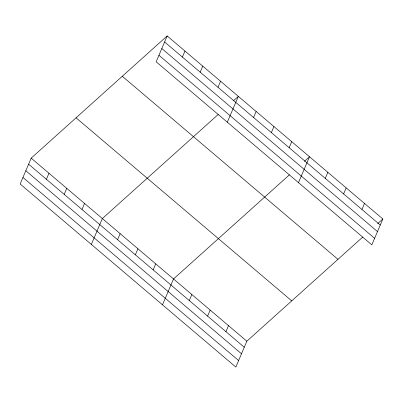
<?xml version="1.0" encoding="UTF-8"?>
<svg xmlns="http://www.w3.org/2000/svg" width="403" height="403" viewBox="0 0 403 403"><rect width="100%" height="100%" fill="white"/><g stroke="black" fill="none" stroke-linecap="round" stroke-linejoin="round"><path stroke-width="0.6" d="M167.174 35.943L156.152 61.795L371.823 244.858L382.85 219.005L167.174 35.943L31.177 158.142L20.15 183.995L235.826 367.057L246.848 341.205L362.745 237.07M46.395 179.285L48.97 173.245M64.188 194.387L66.762 188.347M81.98 209.489L84.554 203.45M91.325 244.404L102.347 218.557L218.245 114.417M182.393 57.085L184.967 51.045M117.565 239.694L120.139 233.659M200.185 72.187L202.764 66.147M135.358 254.797L137.937 248.762M217.983 87.29L220.557 81.25M153.15 269.899L155.729 263.864M227.322 122.205L238.349 96.352L233.675 100.554M162.495 304.814L173.522 278.967L289.419 174.826M253.568 117.495L256.142 111.455M189.279 300.562L191.853 294.528M271.36 132.597L273.934 126.557M207.61 316.123L210.185 310.088M289.153 147.7L291.727 141.66M225.942 331.684L228.516 325.649M298.497 182.614L309.519 156.767L304.381 161.386M325.276 178.363L327.856 172.323M343.608 193.924L346.187 187.884M361.944 209.484L364.519 203.444M377.707 223.625L382.85 219.005M164.6 41.977L380.276 225.045M161.815 48.516L377.485 231.584M158.938 55.256L374.614 238.319M122.295 76.268L337.971 259.33M76.056 117.817L291.732 300.88M31.177 158.142L246.848 341.205M28.603 164.182L244.273 347.245M25.812 170.721L241.488 353.784M22.941 177.456L238.611 360.519"/></g></svg>
